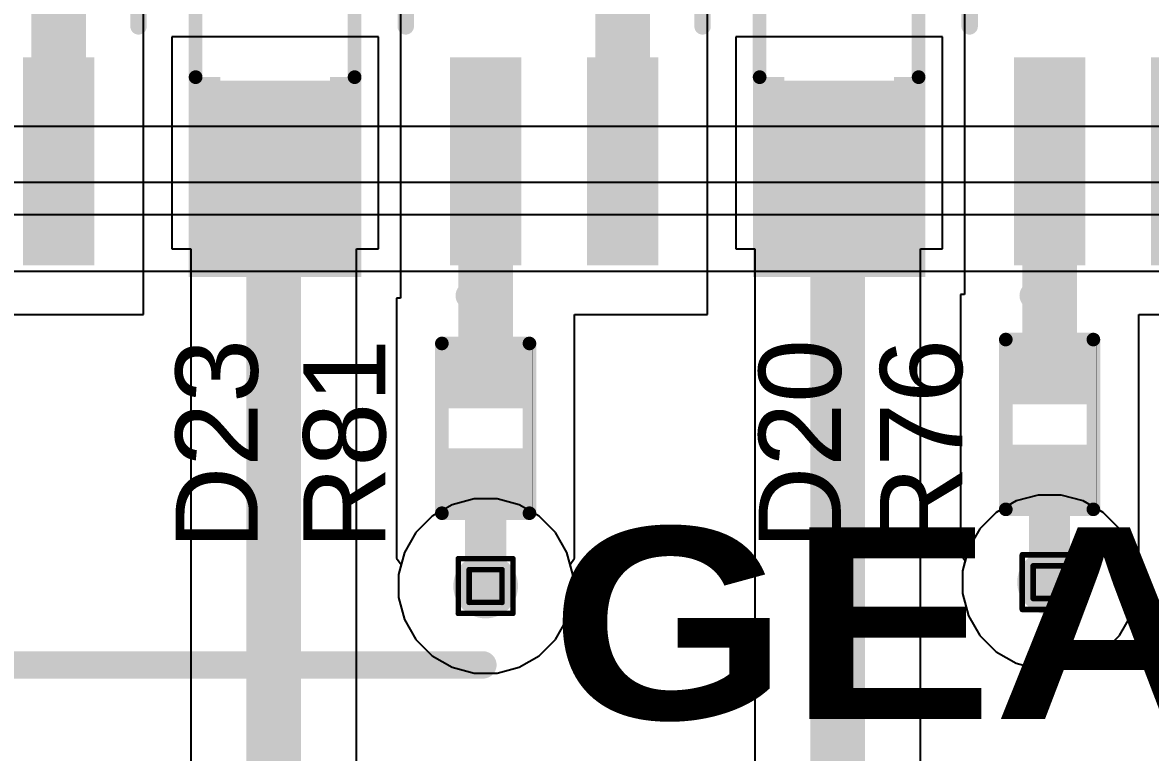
# Model space of a CAD drawing. Header units: inches. Extents: x -5 to 230, y -4 to 159.
# Drawn here: x 46.46 to 56.92, y 3.15 to 9.93 of the extents above; entities that cross this region are included whole.
import ezdxf

# ---------------------------------------------------------------- set-up
doc = ezdxf.new("R2010")
doc.units = ezdxf.units.IN
for name, color, linetype in [('Bottom Layer', 5, 'Continuous'), ('Drill Drawing', 1, 'Continuous'), ('Layer 1', 16, 'Continuous'), ('Layer 2', 76, 'Continuous'), ('Top Layer', 1, 'Continuous'), ('Top Overlay', 2, 'Continuous'), ('Top Paste', 8, 'Continuous'), ('Top Solder', 216, 'Continuous'), ('Via Holes', 16, 'Continuous')]:
    doc.layers.add(name, color=color, linetype=linetype)
doc.styles.add('Arial', font='', dxfattribs={"height": 0.2})
doc.styles.add('Arial Black_Bold', font='', dxfattribs={"height": 0.2})
doc.styles.get('Arial').set_extended_font_data('Arial')
doc.styles.get('Arial Black_Bold').set_extended_font_data('Arial Black', bold=True)

# ---------------------------------------------------------------- blocks, each defined once
blk = doc.blocks.new('SOIC_4_175____55')
at = {"layer": 'Top Layer'}
for points in [[(-2.31, 0.915), (-2.31, 0.355), (-4.137, 0.355), (-4.137, 0.915)], [(4.137, 0.915), (4.137, 0.355), (2.31, 0.355), (2.31, 0.915)], [(-2.31, -0.355), (-2.31, -0.915), (-4.137, -0.915), (-4.137, -0.355)], [(4.137, -0.355), (4.137, -0.915), (2.31, -0.915), (2.31, -0.355)]]:
    blk.add_hatch(color=1, dxfattribs=at).paths.add_polyline_path(points)
at = {"layer": 'Top Paste'}
for points in [[(-2.31, 0.915), (-2.31, 0.355), (-4.137, 0.355), (-4.137, 0.915)], [(4.137, 0.915), (4.137, 0.355), (2.31, 0.355), (2.31, 0.915)], [(-2.31, -0.355), (-2.31, -0.915), (-4.137, -0.915), (-4.137, -0.355)], [(4.137, -0.355), (4.137, -0.915), (2.31, -0.915), (2.31, -0.355)]]:
    blk.add_hatch(color=8, dxfattribs=at).paths.add_polyline_path(points)
at = {"layer": 'Top Solder'}
for points in [[(-2.259, 0.966), (-2.259, 0.304), (-4.188, 0.304), (-4.188, 0.966)], [(4.188, 0.966), (4.188, 0.304), (2.259, 0.304), (2.259, 0.966)], [(-2.259, -0.304), (-2.259, -0.966), (-4.188, -0.966), (-4.188, -0.304)], [(4.188, -0.304), (4.188, -0.966), (2.259, -0.966), (2.259, -0.304)]]:
    blk.add_hatch(color=216, dxfattribs=at).paths.add_polyline_path(points)
at = {"layer": 'Top Overlay'}
for points, const_width in [([(-1.971, 1.376), (1.971, 1.376)], 0.152), ([(-4.468, 0.787), (-4.341, 0.66)], 0.254), ([(-4.468, 0.787), (-4.468, 0.533)], 0.254), ([(-4.341, 0.66), (-4.468, 0.533)], 0.254), ([(-1.971, -1.376), (1.971, -1.376)], 0.152)]:
    blk.add_lwpolyline(points, dxfattribs=dict(at, const_width=const_width))
for points, const_width in [([(-2.009, 1.376, 1), (-1.933, 1.376, 1)], 0.0762), ([(1.933, 1.376, 1), (2.009, 1.376, 1)], 0.0762), ([(-4.532, 0.787, 1), (-4.405, 0.787, 1)], 0.127), ([(-4.532, 0.787, 1), (-4.405, 0.787, 1)], 0.127), ([(-4.405, 0.66, 1), (-4.278, 0.66, 1)], 0.127), ([(-4.405, 0.66, 1), (-4.278, 0.66, 1)], 0.127), ([(-4.532, 0.533, 1), (-4.405, 0.533, 1)], 0.127), ([(-4.532, 0.533, 1), (-4.405, 0.533, 1)], 0.127), ([(-2.009, -1.376, 1), (-1.933, -1.376, 1)], 0.0762), ([(1.933, -1.376, 1), (2.009, -1.376, 1)], 0.0762)]:
    blk.add_lwpolyline(points, format="xyb", close=True, dxfattribs=dict(at, const_width=const_width))
blk = doc.blocks.new('SOIC_4_175____57')
at = {"layer": 'Top Layer'}
for points in [[(-2.31, 0.915), (-2.31, 0.355), (-4.137, 0.355), (-4.137, 0.915)], [(4.137, 0.915), (4.137, 0.355), (2.31, 0.355), (2.31, 0.915)], [(-2.31, -0.355), (-2.31, -0.915), (-4.137, -0.915), (-4.137, -0.355)], [(4.137, -0.355), (4.137, -0.915), (2.31, -0.915), (2.31, -0.355)]]:
    blk.add_hatch(color=1, dxfattribs=at).paths.add_polyline_path(points)
at = {"layer": 'Top Paste'}
for points in [[(-2.31, 0.915), (-2.31, 0.355), (-4.137, 0.355), (-4.137, 0.915)], [(4.137, 0.915), (4.137, 0.355), (2.31, 0.355), (2.31, 0.915)], [(-2.31, -0.355), (-2.31, -0.915), (-4.137, -0.915), (-4.137, -0.355)], [(4.137, -0.355), (4.137, -0.915), (2.31, -0.915), (2.31, -0.355)]]:
    blk.add_hatch(color=8, dxfattribs=at).paths.add_polyline_path(points)
at = {"layer": 'Top Solder'}
for points in [[(-2.259, 0.966), (-2.259, 0.304), (-4.188, 0.304), (-4.188, 0.966)], [(4.188, 0.966), (4.188, 0.304), (2.259, 0.304), (2.259, 0.966)], [(-2.259, -0.304), (-2.259, -0.966), (-4.188, -0.966), (-4.188, -0.304)], [(4.188, -0.304), (4.188, -0.966), (2.259, -0.966), (2.259, -0.304)]]:
    blk.add_hatch(color=216, dxfattribs=at).paths.add_polyline_path(points)
at = {"layer": 'Top Overlay'}
for points, const_width in [([(-1.971, 1.376), (1.971, 1.376)], 0.152), ([(-4.468, 0.787), (-4.341, 0.66)], 0.254), ([(-4.468, 0.787), (-4.468, 0.533)], 0.254), ([(-4.341, 0.66), (-4.468, 0.533)], 0.254), ([(-1.971, -1.376), (1.971, -1.376)], 0.152)]:
    blk.add_lwpolyline(points, dxfattribs=dict(at, const_width=const_width))
for points, const_width in [([(-2.009, 1.376, 1), (-1.933, 1.376, 1)], 0.0762), ([(1.933, 1.376, 1), (2.009, 1.376, 1)], 0.0762), ([(-4.532, 0.787, 1), (-4.405, 0.787, 1)], 0.127), ([(-4.532, 0.787, 1), (-4.405, 0.787, 1)], 0.127), ([(-4.405, 0.66, 1), (-4.278, 0.66, 1)], 0.127), ([(-4.405, 0.66, 1), (-4.278, 0.66, 1)], 0.127), ([(-4.532, 0.533, 1), (-4.405, 0.533, 1)], 0.127), ([(-4.532, 0.533, 1), (-4.405, 0.533, 1)], 0.127), ([(-2.009, -1.376, 1), (-1.933, -1.376, 1)], 0.0762), ([(1.933, -1.376, 1), (2.009, -1.376, 1)], 0.0762)]:
    blk.add_lwpolyline(points, format="xyb", close=True, dxfattribs=dict(at, const_width=const_width))
blk = doc.blocks.new('SOIC_4_175____60')
at = {"layer": 'Top Layer'}
for points in [[(-2.31, 0.915), (-2.31, 0.355), (-4.137, 0.355), (-4.137, 0.915)], [(4.137, 0.915), (4.137, 0.355), (2.31, 0.355), (2.31, 0.915)], [(-2.31, -0.355), (-2.31, -0.915), (-4.137, -0.915), (-4.137, -0.355)], [(4.137, -0.355), (4.137, -0.915), (2.31, -0.915), (2.31, -0.355)]]:
    blk.add_hatch(color=1, dxfattribs=at).paths.add_polyline_path(points)
at = {"layer": 'Top Paste'}
for points in [[(-2.31, 0.915), (-2.31, 0.355), (-4.137, 0.355), (-4.137, 0.915)], [(4.137, 0.915), (4.137, 0.355), (2.31, 0.355), (2.31, 0.915)], [(-2.31, -0.355), (-2.31, -0.915), (-4.137, -0.915), (-4.137, -0.355)], [(4.137, -0.355), (4.137, -0.915), (2.31, -0.915), (2.31, -0.355)]]:
    blk.add_hatch(color=8, dxfattribs=at).paths.add_polyline_path(points)
at = {"layer": 'Top Solder'}
for points in [[(-2.259, 0.966), (-2.259, 0.304), (-4.188, 0.304), (-4.188, 0.966)], [(4.188, 0.966), (4.188, 0.304), (2.259, 0.304), (2.259, 0.966)], [(-2.259, -0.304), (-2.259, -0.966), (-4.188, -0.966), (-4.188, -0.304)], [(4.188, -0.304), (4.188, -0.966), (2.259, -0.966), (2.259, -0.304)]]:
    blk.add_hatch(color=216, dxfattribs=at).paths.add_polyline_path(points)
at = {"layer": 'Top Overlay'}
for points, const_width in [([(-1.971, 1.376), (1.971, 1.376)], 0.152), ([(-4.468, 0.787), (-4.341, 0.66)], 0.254), ([(-4.468, 0.787), (-4.468, 0.533)], 0.254), ([(-4.341, 0.66), (-4.468, 0.533)], 0.254), ([(-1.971, -1.376), (1.971, -1.376)], 0.152)]:
    blk.add_lwpolyline(points, dxfattribs=dict(at, const_width=const_width))
for points, const_width in [([(-2.009, 1.376, 1), (-1.933, 1.376, 1)], 0.0762), ([(1.933, 1.376, 1), (2.009, 1.376, 1)], 0.0762), ([(-4.532, 0.787, 1), (-4.405, 0.787, 1)], 0.127), ([(-4.532, 0.787, 1), (-4.405, 0.787, 1)], 0.127), ([(-4.405, 0.66, 1), (-4.278, 0.66, 1)], 0.127), ([(-4.405, 0.66, 1), (-4.278, 0.66, 1)], 0.127), ([(-4.532, 0.533, 1), (-4.405, 0.533, 1)], 0.127), ([(-4.532, 0.533, 1), (-4.405, 0.533, 1)], 0.127), ([(-2.009, -1.376, 1), (-1.933, -1.376, 1)], 0.0762), ([(1.933, -1.376, 1), (2.009, -1.376, 1)], 0.0762)]:
    blk.add_lwpolyline(points, format="xyb", close=True, dxfattribs=dict(at, const_width=const_width))
blk = doc.blocks.new('R___0402_99')
at = {"layer": 'Top Layer'}
for points in [[(-0.699, -0.318), (-0.699, 0.318), (-0.241, 0.318), (-0.241, -0.318)], [(0.241, -0.318), (0.241, 0.318), (0.699, 0.318), (0.699, -0.318)]]:
    blk.add_hatch(color=1, dxfattribs=at).paths.add_polyline_path(points)
at = {"layer": 'Top Paste'}
for points in [[(-0.699, -0.318), (-0.699, 0.318), (-0.241, 0.318), (-0.241, -0.318)], [(0.241, -0.318), (0.241, 0.318), (0.699, 0.318), (0.699, -0.318)]]:
    blk.add_hatch(color=8, dxfattribs=at).paths.add_polyline_path(points)
at = {"layer": 'Top Solder'}
for points in [[(-0.754, -0.373), (-0.754, 0.373), (-0.186, 0.373), (-0.186, -0.373)], [(0.186, -0.373), (0.186, 0.373), (0.754, 0.373), (0.754, -0.373)]]:
    blk.add_hatch(color=216, dxfattribs=at).paths.add_polyline_path(points)
at = {"layer": 'Top Overlay'}
for points, const_width in [([(-0.787, 0.406), (-0.787, -0.406)], 0.127), ([(-0.787, 0.406), (0.787, 0.406)], 0.127), ([(0.787, 0.406), (0.787, -0.406)], 0.127), ([(-0.787, -0.406), (0.787, -0.406)], 0.127), ([(-0.813, -0.432), (0.813, -0.432)], 0.00323)]:
    blk.add_lwpolyline(points, dxfattribs=dict(at, const_width=const_width))
for points, const_width in [([(-0.819, 0.406, 1), (-0.756, 0.406, 1)], 0.0635), ([(-0.819, 0.406, 1), (-0.756, 0.406, 1)], 0.0635), ([(0.756, 0.406, 1), (0.819, 0.406, 1)], 0.0635), ([(0.756, 0.406, 1), (0.819, 0.406, 1)], 0.0635), ([(-0.819, -0.406, 1), (-0.756, -0.406, 1)], 0.0635), ([(-0.819, -0.406, 1), (-0.756, -0.406, 1)], 0.0635), ([(0.756, -0.406, 1), (0.819, -0.406, 1)], 0.0635), ([(0.756, -0.406, 1), (0.819, -0.406, 1)], 0.0635), ([(-0.814, -0.432, 1), (-0.812, -0.432, 1)], 0.00161), ([(0.812, -0.432, 1), (0.814, -0.432, 1)], 0.00161)]:
    blk.add_lwpolyline(points, format="xyb", close=True, dxfattribs=dict(at, const_width=const_width))
blk = doc.blocks.new('R___0402_104')
at = {"layer": 'Top Layer'}
for points in [[(-0.699, -0.318), (-0.699, 0.318), (-0.241, 0.318), (-0.241, -0.318)], [(0.241, -0.318), (0.241, 0.318), (0.699, 0.318), (0.699, -0.318)]]:
    blk.add_hatch(color=1, dxfattribs=at).paths.add_polyline_path(points)
at = {"layer": 'Top Paste'}
for points in [[(-0.699, -0.318), (-0.699, 0.318), (-0.241, 0.318), (-0.241, -0.318)], [(0.241, -0.318), (0.241, 0.318), (0.699, 0.318), (0.699, -0.318)]]:
    blk.add_hatch(color=8, dxfattribs=at).paths.add_polyline_path(points)
at = {"layer": 'Top Solder'}
for points in [[(-0.754, -0.373), (-0.754, 0.373), (-0.186, 0.373), (-0.186, -0.373)], [(0.186, -0.373), (0.186, 0.373), (0.754, 0.373), (0.754, -0.373)]]:
    blk.add_hatch(color=216, dxfattribs=at).paths.add_polyline_path(points)
at = {"layer": 'Top Overlay'}
for points, const_width in [([(-0.787, 0.406), (-0.787, -0.406)], 0.127), ([(-0.787, 0.406), (0.787, 0.406)], 0.127), ([(0.787, 0.406), (0.787, -0.406)], 0.127), ([(-0.787, -0.406), (0.787, -0.406)], 0.127), ([(-0.813, -0.432), (0.813, -0.432)], 0.00323)]:
    blk.add_lwpolyline(points, dxfattribs=dict(at, const_width=const_width))
for points, const_width in [([(-0.819, 0.406, 1), (-0.756, 0.406, 1)], 0.0635), ([(-0.819, 0.406, 1), (-0.756, 0.406, 1)], 0.0635), ([(0.756, 0.406, 1), (0.819, 0.406, 1)], 0.0635), ([(0.756, 0.406, 1), (0.819, 0.406, 1)], 0.0635), ([(-0.819, -0.406, 1), (-0.756, -0.406, 1)], 0.0635), ([(-0.819, -0.406, 1), (-0.756, -0.406, 1)], 0.0635), ([(0.756, -0.406, 1), (0.819, -0.406, 1)], 0.0635), ([(0.756, -0.406, 1), (0.819, -0.406, 1)], 0.0635), ([(-0.814, -0.432, 1), (-0.812, -0.432, 1)], 0.00161), ([(0.812, -0.432, 1), (0.814, -0.432, 1)], 0.00161)]:
    blk.add_lwpolyline(points, format="xyb", close=True, dxfattribs=dict(at, const_width=const_width))
blk = doc.blocks.new('SOD_123_198')
at = {"layer": 'Top Layer'}
for points in [[(-1.1, 0.45), (-1.1, -0.45), (-2.05, -0.45), (-2.05, 0.45)], [(2.05, 0.45), (2.05, -0.45), (1.1, -0.45), (1.1, 0.45)]]:
    blk.add_hatch(color=1, dxfattribs=at).paths.add_polyline_path(points)
at = {"layer": 'Top Overlay'}
for points in [[(0.965, 0.508), (2.819, 0.508), (2.819, 0.8), (0.965, 0.8)], [(2.12, -0.787), (2.819, -0.787), (2.819, 0.788), (2.12, 0.788)], [(0.965, -0.8), (2.819, -0.8), (2.819, -0.508), (0.965, -0.508)]]:
    blk.add_hatch(color=2, dxfattribs=at).paths.add_polyline_path(points)
at = {"layer": 'Top Paste'}
for points in [[(-1.1, 0.45), (-1.1, -0.45), (-2.05, -0.45), (-2.05, 0.45)], [(2.05, 0.45), (2.05, -0.45), (1.1, -0.45), (1.1, 0.45)]]:
    blk.add_hatch(color=8, dxfattribs=at).paths.add_polyline_path(points)
at = {"layer": 'Top Solder'}
for points in [[(-0.998, 0.552), (-0.998, -0.552), (-2.152, -0.552), (-2.152, 0.552)], [(2.152, 0.552), (2.152, -0.552), (0.998, -0.552), (0.998, 0.552)]]:
    blk.add_hatch(color=216, dxfattribs=at).paths.add_polyline_path(points)
at = {"layer": 'Top Overlay', "const_width": 0.127}
for points in [[(0.965, 0.737), (-1.372, 0.737)], [(-1.372, 0.584), (-1.372, 0.737)], [(-1.372, -0.737), (-1.372, -0.584)], [(0.965, -0.737), (-1.372, -0.737)]]:
    blk.add_lwpolyline(points, dxfattribs=at)
at = {"layer": 'Top Overlay', "const_width": 0.0635}
for points in [[(-1.403, 0.737, 1), (-1.34, 0.737, 1)], [(-1.403, 0.737, 1), (-1.34, 0.737, 1)], [(0.933, 0.737, 1), (0.997, 0.737, 1)], [(-1.403, 0.584, 1), (-1.34, 0.584, 1)], [(-1.403, -0.584, 1), (-1.34, -0.584, 1)], [(-1.403, -0.737, 1), (-1.34, -0.737, 1)], [(-1.403, -0.737, 1), (-1.34, -0.737, 1)], [(0.933, -0.737, 1), (0.997, -0.737, 1)]]:
    blk.add_lwpolyline(points, format="xyb", close=True, dxfattribs=at)
blk = doc.blocks.new('SOD_123_201')
at = {"layer": 'Top Layer'}
for points in [[(-1.1, 0.45), (-1.1, -0.45), (-2.05, -0.45), (-2.05, 0.45)], [(2.05, 0.45), (2.05, -0.45), (1.1, -0.45), (1.1, 0.45)]]:
    blk.add_hatch(color=1, dxfattribs=at).paths.add_polyline_path(points)
at = {"layer": 'Top Overlay'}
for points in [[(0.965, 0.508), (2.819, 0.508), (2.819, 0.8), (0.965, 0.8)], [(2.12, -0.788), (2.82, -0.788), (2.82, 0.787), (2.12, 0.787)], [(0.965, -0.8), (2.819, -0.8), (2.819, -0.508), (0.965, -0.508)]]:
    blk.add_hatch(color=2, dxfattribs=at).paths.add_polyline_path(points)
at = {"layer": 'Top Paste'}
for points in [[(-1.1, 0.45), (-1.1, -0.45), (-2.05, -0.45), (-2.05, 0.45)], [(2.05, 0.45), (2.05, -0.45), (1.1, -0.45), (1.1, 0.45)]]:
    blk.add_hatch(color=8, dxfattribs=at).paths.add_polyline_path(points)
at = {"layer": 'Top Solder'}
for points in [[(-0.998, 0.552), (-0.998, -0.552), (-2.152, -0.552), (-2.152, 0.552)], [(2.152, 0.552), (2.152, -0.552), (0.998, -0.552), (0.998, 0.552)]]:
    blk.add_hatch(color=216, dxfattribs=at).paths.add_polyline_path(points)
at = {"layer": 'Top Overlay', "const_width": 0.127}
for points in [[(0.965, 0.737), (-1.372, 0.737)], [(-1.372, 0.584), (-1.372, 0.737)], [(-1.372, -0.737), (-1.372, -0.584)], [(0.965, -0.737), (-1.372, -0.737)]]:
    blk.add_lwpolyline(points, dxfattribs=at)
at = {"layer": 'Top Overlay', "const_width": 0.0635}
for points in [[(-1.403, 0.737, 1), (-1.34, 0.737, 1)], [(-1.403, 0.737, 1), (-1.34, 0.737, 1)], [(0.933, 0.737, 1), (0.997, 0.737, 1)], [(-1.403, 0.584, 1), (-1.34, 0.584, 1)], [(-1.403, -0.584, 1), (-1.34, -0.584, 1)], [(-1.403, -0.737, 1), (-1.34, -0.737, 1)], [(-1.403, -0.737, 1), (-1.34, -0.737, 1)], [(0.933, -0.737, 1), (0.997, -0.737, 1)]]:
    blk.add_lwpolyline(points, format="xyb", close=True, dxfattribs=at)

msp = doc.modelspace()

# ---------------------------------------------------------------- hatches: boundary and pattern name
at = {"layer": 'Bottom Layer'}
h = msp.add_hatch(color=5, dxfattribs=at)
edge = h.paths.add_edge_path()
edge.add_arc((55.982, 4.734), 0.3, 0, 360)
h = msp.add_hatch(color=5, dxfattribs=at)
edge = h.paths.add_edge_path()
edge.add_arc((50.754, 4.698), 0.3, 0, 360)
at = {"layer": 'Layer 1'}
h = msp.add_hatch(color=16, dxfattribs=at)
edge = h.paths.add_edge_path()
edge.add_arc((55.982, 4.734), 0.3, 0, 360)
h = msp.add_hatch(color=16, dxfattribs=at)
edge = h.paths.add_edge_path()
edge.add_arc((50.754, 4.698), 0.3, 0, 360)
at = {"layer": 'Layer 2'}
h = msp.add_hatch(color=76, dxfattribs=at)
edge = h.paths.add_edge_path()
edge.add_arc((55.982, 4.734), 0.3, 0, 360)
h = msp.add_hatch(color=76, dxfattribs=at)
edge = h.paths.add_edge_path()
edge.add_arc((50.754, 4.698), 0.3, 0, 360)
at = {"layer": 'Top Layer'}
h = msp.add_hatch(color=1, dxfattribs=at)
edge = h.paths.add_edge_path()
edge.add_arc((55.982, 4.734), 0.3, 0, 360)
h = msp.add_hatch(color=1, dxfattribs=at)
edge = h.paths.add_edge_path()
edge.add_arc((50.754, 4.698), 0.3, 0, 360)
at = {"layer": 'Via Holes'}
h = msp.add_hatch(color=7, dxfattribs=at)
edge = h.paths.add_edge_path()
edge.add_arc((50.754, 4.698), 0.15, 0, 360)
h = msp.add_hatch(color=7, dxfattribs=at)
edge = h.paths.add_edge_path()
edge.add_arc((55.982, 4.734), 0.15, 0, 360)

# ---------------------------------------------------------------- linework, layer by layer
at = {"layer": 'Bottom Layer'}
for p, q in [((55.876, 5.542), (55.671, 5.487)), ((56.089, 5.542), (55.876, 5.542)), ((56.294, 5.487), (56.089, 5.542)), ((50.442, 5.451), (50.257, 5.345)), ((50.647, 5.506), (50.442, 5.451)), ((50.86, 5.506), (50.647, 5.506)), ((51.065, 5.451), (50.86, 5.506)), ((51.25, 5.345), (51.065, 5.451)), ((55.671, 5.487), (55.486, 5.381)), ((56.479, 5.381), (56.294, 5.487)), ((50.257, 5.345), (50.107, 5.194)), ((51.4, 5.194), (51.25, 5.345)), ((55.486, 5.381), (55.336, 5.23)), ((56.629, 5.23), (56.479, 5.381)), ((55.336, 5.23), (55.229, 5.046)), ((56.735, 5.046), (56.629, 5.23)), ((50.107, 5.194), (50.001, 5.01)), ((51.506, 5.01), (51.4, 5.194)), ((55.229, 5.046), (55.174, 4.84)), ((56.79, 4.84), (56.735, 5.046)), ((50.001, 5.01), (49.946, 4.804)), ((51.562, 4.804), (51.506, 5.01)), ((55.174, 4.84), (55.174, 4.628)), ((56.79, 4.628), (56.79, 4.84)), ((49.946, 4.804), (49.946, 4.592)), ((51.562, 4.592), (51.562, 4.804)), ((55.174, 4.628), (55.229, 4.422)), ((56.735, 4.422), (56.79, 4.628)), ((49.946, 4.592), (50.001, 4.386)), ((51.506, 4.386), (51.562, 4.592)), ((55.229, 4.422), (55.336, 4.238)), ((56.629, 4.238), (56.735, 4.422)), ((50.001, 4.386), (50.107, 4.202)), ((51.4, 4.202), (51.506, 4.386)), ((50.107, 4.202), (50.257, 4.051)), ((51.25, 4.051), (51.4, 4.202)), ((55.336, 4.238), (55.486, 4.088)), ((56.479, 4.088), (56.629, 4.238)), ((55.486, 4.088), (55.671, 3.981)), ((56.294, 3.981), (56.479, 4.088)), ((50.257, 4.051), (50.442, 3.945)), ((51.065, 3.945), (51.25, 4.051)), ((55.671, 3.981), (55.876, 3.926)), ((56.089, 3.926), (56.294, 3.981)), ((50.442, 3.945), (50.647, 3.89)), ((50.647, 3.89), (50.86, 3.89)), ((50.86, 3.89), (51.065, 3.945)), ((55.876, 3.926), (56.089, 3.926))]:
    msp.add_line(p, q, dxfattribs=at)
at = {"layer": 'Drill Drawing', "const_width": 0.0508}
for points in [[(50.5, 4.952), (51.008, 4.952)], [(50.5, 4.444), (50.5, 4.952)], [(51.008, 4.444), (51.008, 4.952)], [(55.728, 4.988), (56.236, 4.988)], [(55.728, 4.48), (55.728, 4.988)], [(56.236, 4.48), (56.236, 4.988)], [(50.601, 4.85), (50.906, 4.85)], [(50.601, 4.546), (50.601, 4.85)], [(50.906, 4.546), (50.906, 4.85)], [(55.83, 4.886), (56.135, 4.886)], [(55.83, 4.582), (55.83, 4.886)], [(56.135, 4.582), (56.135, 4.886)], [(55.83, 4.582), (56.135, 4.582)], [(50.601, 4.546), (50.906, 4.546)], [(55.728, 4.48), (56.236, 4.48)], [(50.5, 4.444), (51.008, 4.444)]]:
    msp.add_lwpolyline(points, dxfattribs=at)
at = {"layer": 'Drill Drawing', "const_width": 0.0254}
for points in [[(50.487, 4.952, 1), (50.512, 4.952, 1)], [(50.487, 4.952, 1), (50.512, 4.952, 1)], [(50.995, 4.952, 1), (51.02, 4.952, 1)], [(50.995, 4.952, 1), (51.02, 4.952, 1)], [(55.716, 4.988, 1), (55.741, 4.988, 1)], [(55.716, 4.988, 1), (55.741, 4.988, 1)], [(56.224, 4.988, 1), (56.249, 4.988, 1)], [(56.224, 4.988, 1), (56.249, 4.988, 1)], [(50.588, 4.85, 1), (50.614, 4.85, 1)], [(50.588, 4.85, 1), (50.614, 4.85, 1)], [(50.893, 4.85, 1), (50.919, 4.85, 1)], [(50.893, 4.85, 1), (50.919, 4.85, 1)], [(55.817, 4.886, 1), (55.843, 4.886, 1)], [(55.817, 4.886, 1), (55.843, 4.886, 1)], [(56.122, 4.886, 1), (56.148, 4.886, 1)], [(56.122, 4.886, 1), (56.148, 4.886, 1)], [(55.817, 4.582, 1), (55.843, 4.582, 1)], [(55.817, 4.582, 1), (55.843, 4.582, 1)], [(56.122, 4.582, 1), (56.148, 4.582, 1)], [(56.122, 4.582, 1), (56.148, 4.582, 1)], [(50.588, 4.546, 1), (50.614, 4.546, 1)], [(50.588, 4.546, 1), (50.614, 4.546, 1)], [(50.893, 4.546, 1), (50.919, 4.546, 1)], [(50.893, 4.546, 1), (50.919, 4.546, 1)], [(55.716, 4.48, 1), (55.741, 4.48, 1)], [(55.716, 4.48, 1), (55.741, 4.48, 1)], [(56.224, 4.48, 1), (56.249, 4.48, 1)], [(56.224, 4.48, 1), (56.249, 4.48, 1)], [(50.487, 4.444, 1), (50.512, 4.444, 1)], [(50.487, 4.444, 1), (50.512, 4.444, 1)], [(50.995, 4.444, 1), (51.02, 4.444, 1)], [(50.995, 4.444, 1), (51.02, 4.444, 1)]]:
    msp.add_lwpolyline(points, format="xyb", close=True, dxfattribs=at)
at = {"layer": 'Layer 1'}
for p, q in [((69.692, 8.962), (-2.982, 8.962)), ((-2.982, 8.444), (69.704, 8.444)), ((55.876, 5.542), (55.671, 5.487)), ((56.089, 5.542), (55.876, 5.542)), ((56.294, 5.487), (56.089, 5.542)), ((50.442, 5.451), (50.257, 5.345)), ((50.647, 5.506), (50.442, 5.451)), ((50.86, 5.506), (50.647, 5.506)), ((51.065, 5.451), (50.86, 5.506)), ((51.25, 5.345), (51.065, 5.451)), ((55.671, 5.487), (55.486, 5.381)), ((56.479, 5.381), (56.294, 5.487)), ((50.257, 5.345), (50.107, 5.194)), ((51.4, 5.194), (51.25, 5.345)), ((55.486, 5.381), (55.336, 5.23)), ((56.629, 5.23), (56.479, 5.381)), ((55.336, 5.23), (55.229, 5.046)), ((56.735, 5.046), (56.629, 5.23)), ((50.107, 5.194), (50.001, 5.01)), ((51.506, 5.01), (51.4, 5.194)), ((55.229, 5.046), (55.174, 4.84)), ((56.79, 4.84), (56.735, 5.046)), ((50.001, 5.01), (49.946, 4.804)), ((51.562, 4.804), (51.506, 5.01)), ((55.174, 4.84), (55.174, 4.628)), ((56.79, 4.628), (56.79, 4.84)), ((49.946, 4.804), (49.946, 4.592)), ((51.562, 4.592), (51.562, 4.804)), ((55.174, 4.628), (55.229, 4.422)), ((56.735, 4.422), (56.79, 4.628)), ((49.946, 4.592), (50.001, 4.386)), ((51.506, 4.386), (51.562, 4.592)), ((55.229, 4.422), (55.336, 4.238)), ((56.629, 4.238), (56.735, 4.422)), ((50.001, 4.386), (50.107, 4.202)), ((51.4, 4.202), (51.506, 4.386)), ((50.107, 4.202), (50.257, 4.051)), ((51.25, 4.051), (51.4, 4.202)), ((55.336, 4.238), (55.486, 4.088)), ((56.479, 4.088), (56.629, 4.238)), ((55.486, 4.088), (55.671, 3.981)), ((56.294, 3.981), (56.479, 4.088)), ((50.257, 4.051), (50.442, 3.945)), ((51.065, 3.945), (51.25, 4.051)), ((55.671, 3.981), (55.876, 3.926)), ((56.089, 3.926), (56.294, 3.981)), ((50.442, 3.945), (50.647, 3.89)), ((50.647, 3.89), (50.86, 3.89)), ((50.86, 3.89), (51.065, 3.945)), ((55.876, 3.926), (56.089, 3.926))]:
    msp.add_line(p, q, dxfattribs=at)
at = {"layer": 'Layer 2'}
for p, q in [((74.726, 8.143), (24.046, 8.143)), ((24.563, 7.62), (75.057, 7.62))]:
    msp.add_line(p, q, dxfattribs=at)
at = {"layer": 'Top Layer'}
for p, q in [((47.583, 7.216), (47.583, 10.059)), ((49.966, 10.059), (49.966, 7.368)), ((52.812, 7.216), (52.812, 10.059)), ((55.194, 10.059), (55.194, 7.404)), ((49.76, 9.792), (47.844, 9.792)), ((47.844, 9.792), (47.844, 7.826)), ((49.76, 7.826), (49.76, 9.792)), ((54.989, 9.792), (53.073, 9.792)), ((53.073, 9.792), (53.073, 7.826)), ((54.989, 7.826), (54.989, 9.792)), ((47.844, 7.826), (48.02, 7.826)), ((48.02, 7.826), (48.02, 0.374)), ((49.557, 0.385), (49.557, 7.826)), ((49.557, 7.826), (49.76, 7.826)), ((53.073, 7.826), (53.249, 7.826)), ((53.249, 7.826), (53.249, 0.377)), ((54.786, 0.382), (54.786, 7.826)), ((54.786, 7.826), (54.989, 7.826)), ((49.966, 7.368), (49.928, 7.368)), ((49.928, 7.368), (49.928, 5.894)), ((55.194, 7.404), (55.157, 7.404)), ((55.157, 7.404), (55.157, 5.931)), ((46.35, 7.216), (47.583, 7.216)), ((51.579, 5.894), (51.579, 7.216)), ((51.579, 7.216), (52.812, 7.216)), ((56.808, 5.931), (56.808, 7.216)), ((56.808, 7.216), (58.04, 7.216)), ((49.928, 5.894), (49.928, 4.955)), ((51.579, 4.955), (51.579, 5.894)), ((55.157, 5.931), (55.157, 4.991)), ((56.808, 4.991), (56.808, 5.931)), ((49.928, 4.955), (49.928, 4.955)), ((49.928, 4.955), (49.971, 4.899)), ((51.536, 4.899), (51.579, 4.955)), ((51.579, 4.955), (51.579, 4.955)), ((55.157, 4.991), (55.157, 4.991)), ((55.157, 4.991), (55.2, 4.935)), ((55.2, 4.935), (55.174, 4.84)), ((56.765, 4.935), (56.808, 4.991)), ((56.79, 4.84), (56.765, 4.935)), ((56.808, 4.991), (56.808, 4.991)), ((49.971, 4.899), (49.946, 4.804)), ((51.562, 4.804), (51.536, 4.899)), ((55.174, 4.84), (55.174, 4.628)), ((56.79, 4.628), (56.79, 4.84)), ((49.946, 4.804), (49.946, 4.592)), ((51.562, 4.592), (51.562, 4.804)), ((55.174, 4.628), (55.229, 4.422)), ((56.735, 4.422), (56.79, 4.628)), ((49.946, 4.592), (50.001, 4.386)), ((51.506, 4.386), (51.562, 4.592)), ((55.229, 4.422), (55.336, 4.238)), ((56.629, 4.238), (56.735, 4.422)), ((50.001, 4.386), (50.107, 4.202)), ((51.4, 4.202), (51.506, 4.386)), ((50.107, 4.202), (50.257, 4.051)), ((51.25, 4.051), (51.4, 4.202)), ((55.336, 4.238), (55.486, 4.088)), ((56.479, 4.088), (56.629, 4.238)), ((55.486, 4.088), (55.671, 3.981)), ((56.294, 3.981), (56.479, 4.088)), ((50.257, 4.051), (50.442, 3.945)), ((51.065, 3.945), (51.25, 4.051)), ((55.671, 3.981), (55.876, 3.926)), ((56.089, 3.926), (56.294, 3.981)), ((50.442, 3.945), (50.647, 3.89)), ((50.647, 3.89), (50.86, 3.89)), ((50.86, 3.89), (51.065, 3.945)), ((55.876, 3.926), (56.089, 3.926))]:
    msp.add_line(p, q, dxfattribs=at)
for points, const_width in [([(52.024, 8.638), (52.024, 11.386)], 0.508), ([(46.795, 8.638), (46.795, 11.344)], 0.508), ([(48.789, -1.191), (48.789, 8.796)], 0.508), ([(54.018, -1.191), (54.018, 8.796)], 0.508), ([(50.754, 6.71), (50.754, 8.638)], 0.508), ([(55.982, 6.746), (55.982, 8.674)], 0.508), ([(50.754, 4.698), (50.754, 5.691)], 0.381), ([(55.982, 4.734), (55.982, 5.727)], 0.381)]:
    msp.add_lwpolyline(points, dxfattribs=dict(at, const_width=const_width))
for points, const_width in [([(48.662, 8.796, 1), (48.916, 8.796, 1)], 0.254), ([(53.891, 8.796, 1), (54.145, 8.796, 1)], 0.254), ([(46.668, 8.638, 1), (46.922, 8.638, 1)], 0.254), ([(50.627, 8.638, 1), (50.881, 8.638, 1)], 0.254), ([(51.897, 8.638, 1), (52.151, 8.638, 1)], 0.254), ([(55.855, 8.674, 1), (56.109, 8.674, 1)], 0.254), ([(50.627, 6.71, 1), (50.881, 6.71, 1)], 0.254), ([(55.855, 6.746, 1), (56.109, 6.746, 1)], 0.254), ([(50.658, 5.691, 1), (50.849, 5.691, 1)], 0.191), ([(55.887, 5.727, 1), (56.078, 5.727, 1)], 0.191), ([(55.887, 4.734, 1), (56.078, 4.734, 1)], 0.191), ([(50.658, 4.698, 1), (50.849, 4.698, 1)], 0.191)]:
    msp.add_lwpolyline(points, format="xyb", close=True, dxfattribs=dict(at, const_width=const_width))
at = {"layer": 'Top Overlay', "const_width": 0.254}
msp.add_lwpolyline([(41.572, 3.966), (50.728, 3.966)], dxfattribs=at)
at = {"layer": 'Top Overlay', "const_width": 0.127}
msp.add_lwpolyline([(50.665, 3.966, 1), (50.792, 3.966, 1)], format="xyb", close=True, dxfattribs=at)

# ---------------------------------------------------------------- block references
for name, p, rotation in [('SOIC_4_175____55', (46.16, 11.861), 90), ('SOIC_4_175____57', (51.389, 11.861), 90), ('SOIC_4_175____60', (56.617, 11.861), 90), ('SOD_123_198', (48.802, 10.384), 270), ('SOD_123_201', (54.031, 10.384), 270), ('R___0402_99', (50.754, 6.161), 90), ('R___0402_104', (55.982, 6.197), 90)]:
    msp.add_blockref(name, p, dxfattribs=dict(rotation=rotation))

# ---------------------------------------------------------------- texts
at = {"layer": 'Top Overlay'}
for s, height, rotation, style, p in [('D23', 0.762, 90, 'Arial', (48.641, 5.037)), ('R81', 0.762, 90, 'Arial', (49.825, 5.037)), ('D20', 0.762, 90, 'Arial', (54.047, 5.037)), ('R76', 0.762, 90, 'Arial', (55.172, 5.037)), ('GEAR SIGNALS', 1.778, 360, 'Arial Black_Bold', (51.352, 3.464))]:
    msp.add_text(s, height=height, rotation=rotation, dxfattribs=dict(at, style=style)).set_placement(p)

doc.saveas('drawing.dxf')
